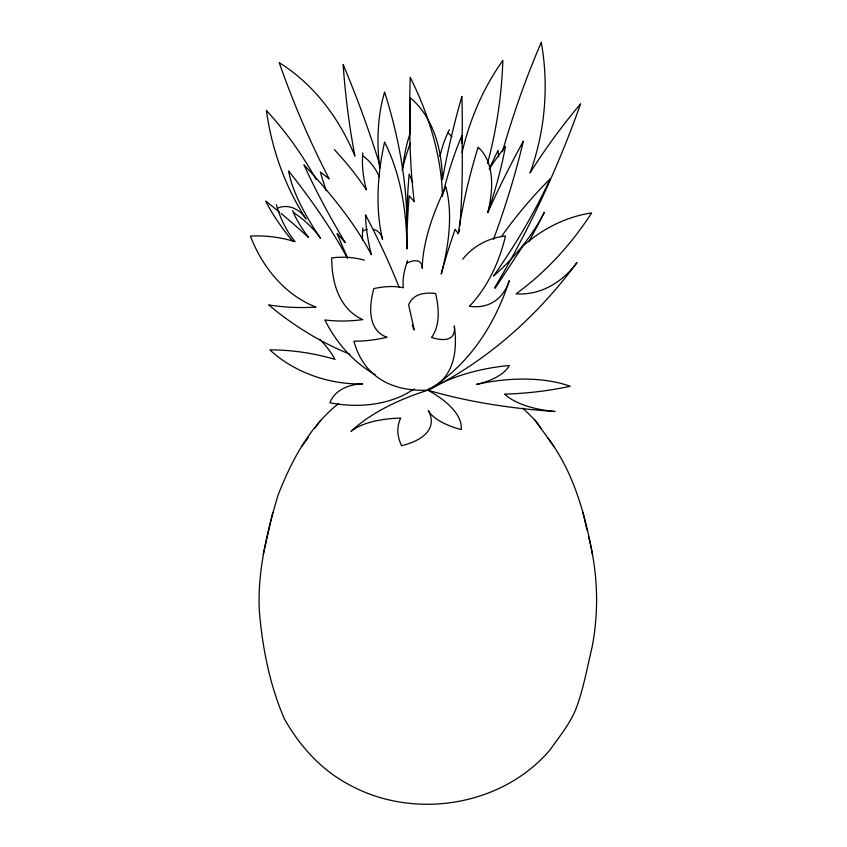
<?xml version="1.0" encoding="UTF-8"?>
<svg xmlns="http://www.w3.org/2000/svg" width="847" height="847" viewBox="0 0 847 847"><rect width="100%" height="100%" fill="white"/><g stroke="black" fill="none" stroke-linecap="round" stroke-linejoin="round"><path stroke-width="1.27" d="M362.474 239.997A93.562 54.017 -60 0 1 362.611 231.051L362.855 227.97M334.396 149.665A197.923 114.271 60 0 1 366.433 189.876A93.562 54.017 60 0 1 362.611 155.679L362.855 152.873M338.736 403.49C309.515 426.337 291.453 460.969 278.123 494.923C266.974 532.308 257.488 571.037 259.298 610.359C262.326 647.394 269.611 684.821 284.454 718.997C300.092 746.705 322.072 770.855 350.626 785.508C415.083 820.118 502.271 806.048 550.052 749.87C559.729 736.064 570.825 722.893 576.733 706.885C583.689 687.595 587.257 667.362 592.021 647.468C599.157 610.698 597.887 572.434 588.421 536.204M272.808 512.213L263.216 554.552M435.993 384.93A483.139 278.938 60 0 1 427.883 390.171A441.033 180.051 11.6 0 0 350.986 431.388A103.429 42.223 11.6 0 1 400.716 418.058A167.145 68.236 11.6 0 0 401.531 445.691A99.501 40.624 11.6 0 0 428.402 410.647A43.61 17.798 11.6 0 0 461.17 429.567A102.593 41.884 11.6 0 0 427.883 390.171A345.089 140.877 -48.4 0 1 353.908 341.172A338.186 138.061 -48.4 0 0 387.079 337.286A128.755 52.567 -48.4 0 1 373.834 288.594A197.923 80.804 -48.4 0 1 403.373 287.768A93.562 38.2 -48.4 0 1 406.719 263.226L407.619 260.622M439.964 156.462A93.562 73.784 -84.9 0 1 447.819 132.852L449.344 129.707M314.883 428.254L320.664 420.228M301.85 446.422L308.297 437.465M414.437 388.964L405.554 394.088A102.593 72.546 15 0 1 329.907 402.833A43.61 30.831 15 0 1 362.664 383.913A99.501 70.354 15 0 1 269.918 349.896A167.145 118.188 15 0 1 334.988 359.372A103.429 73.138 15 0 0 319.69 339.224M522.895 408.127L535.092 420.228L540.873 428.254M547.458 437.465C573.303 471.345 584.822 513.324 592.54 554.552M535.092 420.228L553.906 446.422M412.711 182.412L409.196 174.207A610.941 352.733 60 0 0 406.888 224.73A357.995 206.689 60 0 0 384.602 92.122A225.334 130.099 60 0 0 379.668 168.087M292.66 210.575L293.454 212.533A93.562 27.453 42.5 0 0 308.52 237.488A197.923 58.083 42.5 0 0 281.077 213.433M276.355 204.794L277.393 208.214A93.562 73.784 84.9 0 0 295.063 241.702A197.923 156.102 84.9 0 0 250.437 236.112A128.755 101.545 84.9 0 0 316.037 307.069A338.186 266.72 84.9 0 1 268.69 304.931A394.67 311.262 84.9 0 0 349.864 354.194M582.948 512.213L586.929 529.947M498.639 156.769L498.036 150.395A610.941 481.837 -84.9 0 0 489.81 167.738M429.44 388.222A483.139 197.245 -48.4 0 1 427.883 390.171A102.593 46.352 -9 0 1 509.259 365.512A43.61 19.703 -9 0 1 476.49 384.432A99.501 44.955 -9 0 1 570.126 386.317A167.145 75.521 -9 0 1 504.59 394.109A103.429 46.733 -9 0 0 555.06 411.494A441.033 199.278 -9 0 1 427.883 390.171A483.139 141.777 42.5 0 0 454.288 325.883A94.197 27.644 42.5 0 1 431.504 337.455A326.328 95.764 42.5 0 0 435.591 293.486A183.545 53.859 42.5 0 0 408.656 304.994L414.289 329.938L413.728 329.652A906.904 266.127 42.5 0 0 412.32 324.941M437.973 383.553A483.139 278.938 60 0 0 509.269 280.685A94.197 54.388 60 0 1 469.397 306.307A326.328 188.405 60 0 0 505.511 236.006A183.545 105.97 60 0 0 462.716 259.161M427.883 390.171A483.139 381.044 -84.9 0 0 577.019 262.528A94.197 74.292 -84.9 0 1 516.088 293.803A326.328 257.361 -84.9 0 0 591.672 212.925A183.545 144.752 -84.9 0 0 522.98 245.99L495.124 288.213L494.5 287.959A906.904 715.26 -84.9 0 0 580.608 103.81A614.848 484.908 -84.9 0 0 530.021 172.936A202.062 159.363 -84.9 0 0 541.265 42.35A759.124 598.702 -84.9 0 0 502.451 151.634M528.846 241.649A483.139 197.245 -48.4 0 0 544.335 212.29A94.197 38.454 -48.4 0 1 493.568 275.995A326.328 133.223 -48.4 0 0 550.105 178.897A183.545 74.928 -48.4 0 0 501.53 236.472M347.175 256.853A610.941 179.278 42.5 0 1 337.106 233.476L345.227 242.644A759.124 222.761 42.5 0 1 303.957 164.847A202.062 59.29 42.5 0 1 371.42 254.799A614.848 180.422 42.5 0 1 365.544 214.82A906.904 266.127 42.5 0 1 399.011 287.101M347.524 258.388A357.995 105.049 42.5 0 0 288.658 170.999A225.334 66.119 42.5 0 0 320.441 238.24A32.218 9.455 42.5 0 0 293.454 212.533M292.893 241.49A128.755 37.787 42.5 0 1 265.767 201.131A197.923 58.083 42.5 0 1 279.277 211.951M362.611 155.679A32.218 18.602 60 0 1 379.477 177.108M443.002 194.079A614.848 354.978 60 0 1 461.88 135.615A906.904 523.605 60 0 1 459.836 225.63M442.462 196.398A202.062 116.664 60 0 0 430.668 127.886L427.343 117.733A202.062 116.664 60 0 0 410.266 77.448A759.124 438.28 60 0 0 410.361 133.233M459.529 229.357A906.904 523.605 60 0 1 459.318 231.824M447.819 132.852A32.218 25.41 -84.9 0 1 451.959 136.685M402.823 168.087A128.755 101.545 -84.9 0 1 410.001 133.593M487.533 163.355A357.995 282.347 -84.9 0 0 502.832 60.433A225.334 177.722 -84.9 0 0 462.07 152.524M373.506 229.378A32.218 18.602 -60 0 1 382.6 239.436A225.334 130.099 -60 0 1 384.602 142.095A357.995 206.689 -60 0 1 406.888 248.976A610.941 352.733 -60 0 1 409.196 195.773L414.215 201.692A759.124 438.28 -60 0 1 410.266 97.797A202.062 116.664 -60 0 1 427.343 118.358L430.668 124.657A202.062 116.664 -60 0 1 442.462 179.553A614.848 354.978 -60 0 1 461.88 96.357A906.904 523.605 -60 0 1 462.049 143.196M362.611 231.051A32.218 18.602 -60 0 1 367.206 229.452M488.063 211.581A326.328 188.405 -60 0 0 505.511 146.362A183.545 105.97 -60 0 0 489.164 169.146M364.305 260.177A197.923 114.271 -60 0 0 331.738 257.89A128.755 74.335 -60 0 0 362.855 319.615A338.186 195.255 -60 0 1 324.846 319.975A345.089 199.236 -60 0 0 375.2 374.681M277.393 208.214A32.218 25.41 84.9 0 1 306.011 218.918A225.334 177.722 84.9 0 1 266.36 110.417A357.995 282.347 84.9 0 1 316.185 179.5M326.127 190.723A610.941 481.837 84.9 0 1 320.357 171.973L329.197 178.918A759.124 598.702 84.9 0 1 279.256 62.689A202.062 159.363 84.9 0 1 354.914 156.092A614.848 484.908 84.9 0 1 343.162 64.541A906.904 715.26 84.9 0 1 380.038 165.705M402.177 170.183A183.545 144.752 84.9 0 1 410.467 143.016M406.719 263.226A32.218 13.15 -48.4 0 1 422.24 268.351A225.334 91.995 -48.4 0 1 445.808 186.732A357.995 146.15 -48.4 0 1 441.245 274.036A610.941 249.42 -48.4 0 1 455.188 229.315L458.227 233.793A759.124 309.917 -48.4 0 1 478.079 147.251A202.062 82.498 -48.4 0 1 487.787 212.608A614.848 251.008 -48.4 0 1 523.34 141.174A906.904 370.245 -48.4 0 1 493.515 239.394"/></g></svg>
